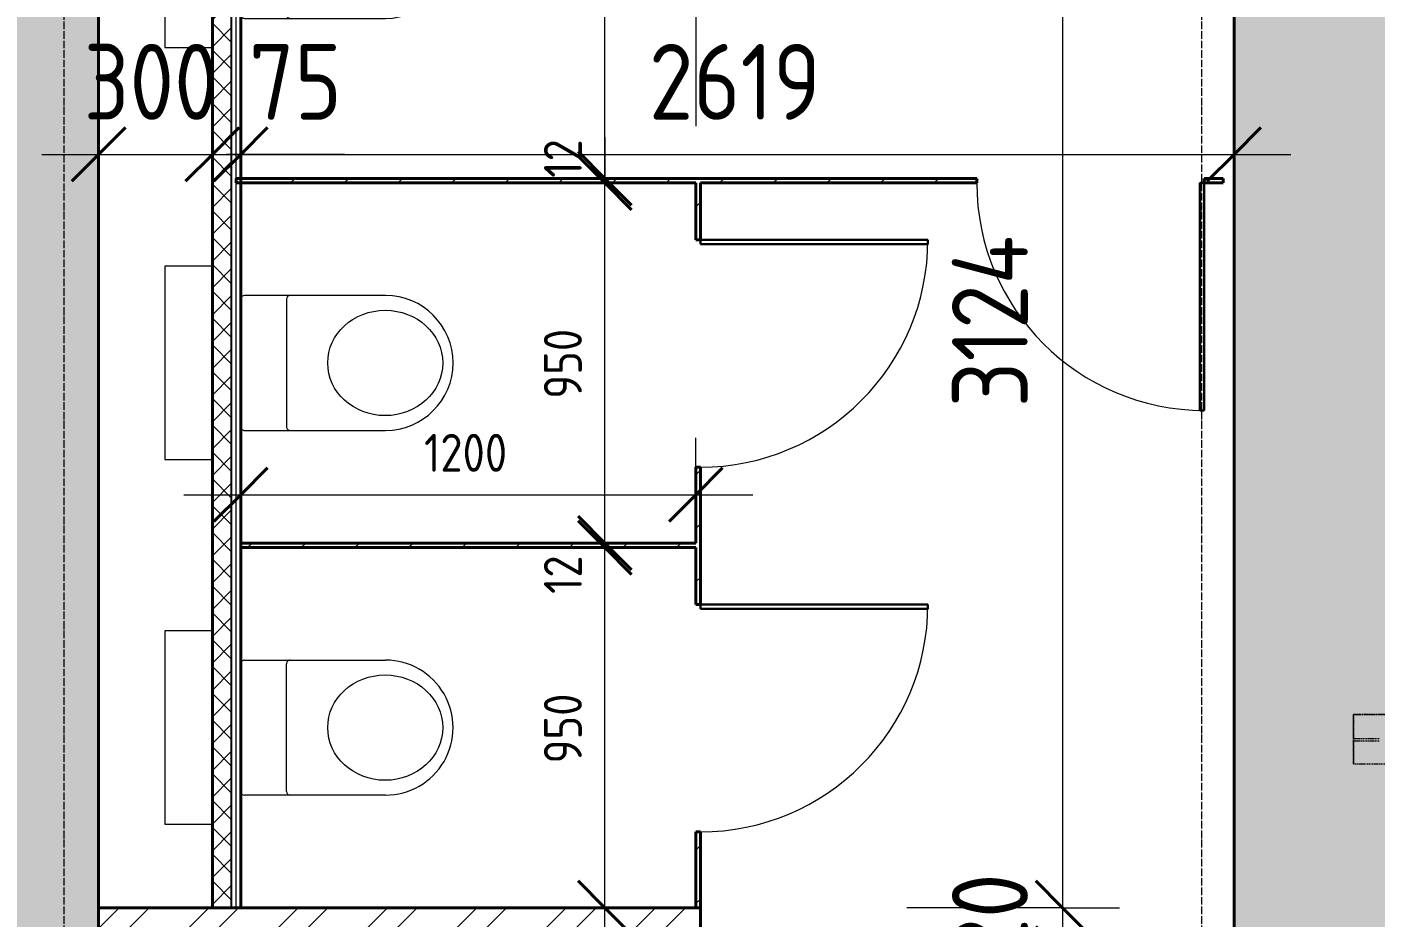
# Model space of a CAD drawing. Header units: millimetres. Extents: x -11886 to 379896, y -8130 to 47743.
# Drawn here: x 7612 to 11167, y 17260 to 19608 of the extents above; entities that cross this region are included whole.
import ezdxf

# ---------------------------------------------------------------- set-up
doc = ezdxf.new("R2010")
doc.units = ezdxf.units.MM
doc.linetypes.add('ADSK_Линия сетки', pattern=[25, 20, -2.5, 0, -2.5])
doc.linetypes.add('ADSK_Сверху', pattern=[4.5, 3, -1.5])
for name, color, linetype, lineweight, true_color in [('Двери', 5, 'Continuous', 18, 0x0000ff), ('Обобщенные модели', 5, 'Continuous', 18, 0x0000ff), ('Сантехника', 5, 'Continuous', 18, 0x0000ff), ('Стены внутренние', 5, 'Continuous', 18, 0x0000ff), ('Стены штриховка', 5, 'Continuous', 18, 0x0000ff)]:
    doc.layers.add(name, color=color, linetype=linetype, lineweight=lineweight, true_color=true_color)
for name, color, linetype, lineweight in [('Каркас', 7, 'Continuous', 18), ('Оси', 7, 'Continuous', 9), ('Размеры', 7, 'Continuous', 9), ('Размеры-100', 7, 'Continuous', 9)]:
    doc.layers.add(name, color=color, linetype=linetype, lineweight=lineweight)
doc.styles.add('GOST Common_1', font='GOST_Common.ttf', dxfattribs={"width": 0.9, "height": 200})
doc.styles.add('GOST Common_3', font='GOST_Common.ttf', dxfattribs={"width": 0.9, "height": 100})
doc.dimstyles.new('ADSK_Основной_1_мм_Округление_до_1_мм_2', dxfattribs={"dimscale": 304.8, "dimtxt": 100.5715, "dimasz": 0.463911, "dimexe": 0.492126, "dimexo": 0.492126, "dimgap": 0.098425, "dimtad": 1, "dimdec": 0, "dimdsep": 46, "dimtxsty": 'GOST Common_3', "dimblk1": 'OBLIQUE', "dimblk2": 'OBLIQUE', "dimsah": 1, "dimcen": 0.09, "dimdle": 0.492126, "dimazin": 2, "dimtfac": 1, "dimtdec": 4, "dimtix": 1, "dimtmove": 0, "dimatfit": 3, "dimfxl": 1, "dimtvp": 1, "dimtolj": 1, "dimtzin": 0, "dimlwd": 20, "dimlwe": 20, "dimarcsym": 2})
doc.dimstyles.new('ADSK_Основной_1_мм_Округление_до_1_мм_2_1', dxfattribs={"dimscale": 304.8, "dimtxt": 100.5715, "dimasz": 0.463911, "dimexe": 0.492126, "dimexo": 0.492126, "dimgap": 0.098425, "dimtad": 1, "dimdec": 0, "dimdsep": 46, "dimtxsty": 'GOST Common_3', "dimblk1": 'OBLIQUE', "dimblk2": 'OBLIQUE', "dimsah": 1, "dimcen": 0.09, "dimdle": 0.492126, "dimazin": 2, "dimtfac": 1, "dimtdec": 4, "dimtix": 1, "dimtmove": 1, "dimatfit": 3, "dimfxl": 1, "dimtvp": 1, "dimtolj": 1, "dimtzin": 0, "dimlwd": 20, "dimlwe": 20, "dimarcsym": 2})
doc.dimstyles.new('ADSK_Основной_2_мм', dxfattribs={"dimscale": 304.8, "dimtxt": 201.142999, "dimasz": 0.463911, "dimexe": 0.492126, "dimexo": 0.492126, "dimgap": 0.098425, "dimtad": 1, "dimdec": 1, "dimrnd": 0.1, "dimdsep": 46, "dimtxsty": 'GOST Common_1', "dimblk1": 'OBLIQUE', "dimblk2": 'OBLIQUE', "dimsah": 1, "dimcen": 0.09, "dimdle": 0.492126, "dimazin": 2, "dimtfac": 1, "dimtdec": 4, "dimtix": 1, "dimtmove": 0, "dimatfit": 3, "dimfxl": 1, "dimtvp": 1, "dimtolj": 1, "dimtzin": 0, "dimlwd": 20, "dimlwe": 20, "dimarcsym": 2})
doc.dimstyles.new('ADSK_Основной_2_мм_Округление_до_1_мм', dxfattribs={"dimscale": 304.8, "dimtxt": 201.142999, "dimasz": 0.463911, "dimexe": 0.492126, "dimexo": 0.492126, "dimgap": 0.098425, "dimtad": 1, "dimdec": 0, "dimdsep": 46, "dimtxsty": 'GOST Common_1', "dimblk1": 'OBLIQUE', "dimblk2": 'OBLIQUE', "dimsah": 1, "dimcen": 0.09, "dimdle": 0.492126, "dimazin": 2, "dimtfac": 1, "dimtdec": 4, "dimtix": 1, "dimtmove": 0, "dimatfit": 3, "dimfxl": 1, "dimtvp": 1, "dimtolj": 1, "dimtzin": 0, "dimlwd": 20, "dimlwe": 20, "dimarcsym": 2})
doc.dimstyles.new('ADSK_Основной_2_мм_Округление_до_1_мм_1', dxfattribs={"dimscale": 304.8, "dimtxt": 201.142999, "dimasz": 0.463911, "dimexe": 0.492126, "dimexo": 0.492126, "dimgap": 0.098425, "dimtad": 1, "dimdec": 0, "dimdsep": 46, "dimtxsty": 'GOST Common_1', "dimblk1": 'OBLIQUE', "dimblk2": 'OBLIQUE', "dimsah": 1, "dimcen": 0.09, "dimdle": 0.492126, "dimazin": 2, "dimtfac": 1, "dimtdec": 4, "dimtix": 1, "dimtmove": 1, "dimatfit": 3, "dimfxl": 1, "dimtvp": 1, "dimtolj": 1, "dimtzin": 0, "dimlwd": 20, "dimlwe": 20, "dimarcsym": 2})
pattern_1 = [(45, (0, 0), (-70.7107, 70.7107), [])]

# ---------------------------------------------------------------- blocks, each defined once
blk = doc.blocks.new('Типовая двутавровая балка _АСТО 20-93_ Балки - 130х360мм-840397-01 План 1-го этажа маркировочный')
at = {"layer": 'Каркас', "color": 253, "linetype": 'ADSK_Сверху', "true_color": 0xaaaaaa}
for p, q in [((-3713.5, 67.5), (-3713.5, -62.5)), ((-3713.5, 67.5), (3692.4, 67.5)), ((-3645.5, 3), (-3713.5, 3)), ((-3645.5, -3), (-3713.5, -3)), ((-3713.5, -62.5), (3693, -62.5))]:
    blk.add_line(p, q, dxfattribs=at)
at = {"layer": 'Каркас', "color": 9, "linetype": 'ADSK_Сверху', "true_color": 0xb9b9b9}
for p, q in [((-3713.5, 3.4), (-3713.5, 67.5)), ((-3713.5, 67.5), (-3645.4, 67.5)), ((-3713.5, -62.5), (-3713.5, -3.4)), ((-3713.5, -62.5), (-3645.5, -62.5))]:
    blk.add_line(p, q, dxfattribs=at)
at = {"layer": 'Каркас', "color": 253, "linetype": 'ADSK_Сверху', "true_color": 0xb2b2b2}
for p, q in [((-3713.5, 67.5), (-3713.5, 15)), ((-3713.5, 15), (-3713.5, 67.5)), ((3692.4, 67.5), (-3713.5, 67.5)), ((-3713.5, 67.5), (-3645.4, 67.5)), ((-3713.5, 3), (-3713.5, 15)), ((-3713.5, 3), (-3713.5, 15)), ((-3713.5, -3), (-3713.5, 3)), ((-3713.5, -15), (-3713.5, -3)), ((-3713.5, -15), (-3713.5, -3)), ((-3713.5, -62.5), (-3713.5, -15)), ((-3713.5, -15), (-3713.5, -62.5)), ((-3713.5, -62.5), (-3645.5, -62.5)), ((-3713.5, -62.5), (3693, -62.5))]:
    blk.add_line(p, q, dxfattribs=at)
blk = doc.blocks.new('Туалет подвесной-Moderna R-Laufen - 000 White-2284892-01 План 1-го этажа маркировочный')
at = {"layer": 'Обобщенные модели'}
for p, q in [((-53, 419.3), (-53, 47.4)), ((303, 47.4), (303, 419.3)), ((-43.1, 157.8), (293.1, 157.8))]:
    blk.add_line(p, q, dxfattribs=at)
for centre, radius, start, end in [((125, 419.3), 178, 360, 180), ((-43.1, 167.7), 9.89, 180, 270), ((293.1, 167.7), 9.89, 270, 360), ((-43.1, 47.4), 9.89, 180, 270), ((293.1, 47.4), 9.89, 270, 360)]:
    blk.add_arc(centre, radius, start, end, dxfattribs=at)
blk.add_ellipse((125, 418.3), major_axis=(0, 151.6), ratio=0.916517, dxfattribs=at)
at = {"layer": 'Сантехника'}
for p, q in [((-130, -37.5), (-130, -162.5)), ((380, -162.5), (380, -37.5)), ((-130, -162.5), (380, -162.5))]:
    blk.add_line(p, q, dxfattribs=at)
blk = doc.blocks.new('Дверь-Одинарная-Панель - 600 x 2150 мм с_у-1872436-01 План 1-го этажа маркировочный')
at = {"layer": 'Двери', "lineweight": 30}
for p, q in [((288, -6), (300, -6)), ((288, -606), (288, -6)), ((300, -6), (300, -606)), ((300, -606), (288, -606))]:
    blk.add_line(p, q, dxfattribs=at)
at = {"layer": 'Двери'}
blk.add_arc((300, -6), 600, 180, 270, dxfattribs=at)
blk = doc.blocks.new('Туалет подвесной-Moderna R-Laufen - 000 White-2285251-01 План 1-го этажа маркировочный')
at = {"layer": 'Обобщенные модели'}
for p, q in [((-53, -419.3), (-53, -47.4)), ((303, -47.4), (303, -419.3)), ((-43.1, -157.8), (293.1, -157.8))]:
    blk.add_line(p, q, dxfattribs=at)
for centre, radius, start, end in [((-43.1, -47.4), 9.89, 90, 180), ((293.1, -47.4), 9.89, 0, 90), ((-43.1, -167.7), 9.89, 90, 180), ((293.1, -167.7), 9.89, 0, 90), ((125, -419.3), 178, 180, 0)]:
    blk.add_arc(centre, radius, start, end, dxfattribs=at)
blk.add_ellipse((125, -418.3), major_axis=(0, 151.6), ratio=0.916517, dxfattribs=at)
at = {"layer": 'Сантехника'}
for p, q in [((380, 162.5), (-130, 162.5)), ((-130, 162.5), (-130, 37.5)), ((380, 37.5), (380, 162.5))]:
    blk.add_line(p, q, dxfattribs=at)
blk = doc.blocks.new('DIMBLOCK106-01 План 1-го этажа маркировочный')
at = {"layer": 'Размеры-100', "lineweight": 20, "transparency": 16777216}
for p, q in [((7800.8, 19271.8), (7800.8, 19421.8)), ((8100.8, 19271.8), (8100.8, 19421.8)), ((7650.8, 19271.8), (8100.8, 19271.8)), ((7800.8, 19271.8), (7800.8, 19221.8)), ((8100.8, 19271.8), (8100.8, 19221.8))]:
    blk.add_line(p, q, dxfattribs=at)
at = {"layer": 'Размеры-100', "lineweight": 40, "transparency": 16777216}
for p, q in [((7800.8, 19271.8), (7871.5, 19342.5)), ((8100.8, 19271.8), (8171.5, 19342.5)), ((7800.8, 19271.8), (7730.1, 19201.1)), ((8100.8, 19271.8), (8030.1, 19201.1))]:
    blk.add_line(p, q, dxfattribs=at)
at = {"layer": 'Размеры-100', "color": 0, "lineweight": 20, "transparency": 16777216, "insert": (7761.6, 19563.2), "char_height": 200, "width": 454.106, "attachment_point": 1, "line_spacing_factor": 1.022761, "style": 'GOST Common_1'}
blk.add_mtext('300', dxfattribs=at)
blk = doc.blocks.new('_Oblique')
at = {"color": 0, "linetype": 'ByBlock', "lineweight": -2}
blk.add_line((-0.5, -0.5), (0.5, 0.5), dxfattribs=at)
blk = doc.blocks.new('DIMBLOCK107-01 План 1-го этажа маркировочный')
at = {"layer": 'Размеры-100', "lineweight": 20, "transparency": 16777216}
for p, q in [((8100.8, 19271.8), (8100.8, 19421.8)), ((8175.8, 19271.8), (8175.8, 19421.8)), ((8100.8, 19271.8), (8175.8, 19271.8)), ((8100.8, 19271.8), (8100.8, 19221.8)), ((8197.4, 19271.8), (8138.3, 19271.8)), ((8175.8, 19271.8), (8175.8, 19221.8)), ((8449.7, 19271.8), (8197.4, 19271.8))]:
    blk.add_line(p, q, dxfattribs=at)
at = {"layer": 'Размеры-100', "lineweight": 40, "transparency": 16777216}
for p, q in [((8100.8, 19271.8), (8171.5, 19342.5)), ((8175.8, 19271.8), (8246.5, 19342.5)), ((8100.8, 19271.8), (8030.1, 19201.1)), ((8175.8, 19271.8), (8105.1, 19201.1))]:
    blk.add_line(p, q, dxfattribs=at)
at = {"layer": 'Размеры-100', "color": 0, "lineweight": 20, "transparency": 16777216, "insert": (8197.4, 19563.2), "char_height": 200, "width": 302.737, "attachment_point": 1, "line_spacing_factor": 1.022761, "style": 'GOST Common_1'}
blk.add_mtext('75', dxfattribs=at)
blk = doc.blocks.new('DIMBLOCK108-01 План 1-го этажа маркировочный')
at = {"layer": 'Размеры-100', "lineweight": 20, "transparency": 16777216}
for p, q in [((8175.8, 19271.8), (8175.8, 19421.8)), ((10795.2, 19271.8), (10795.2, 19421.8)), ((8175.8, 19271.8), (10945.2, 19271.8)), ((8175.8, 19271.8), (8175.8, 19221.8)), ((10795.2, 19271.8), (10795.2, 19221.8))]:
    blk.add_line(p, q, dxfattribs=at)
at = {"layer": 'Размеры-100', "lineweight": 40, "transparency": 16777216}
for p, q in [((8175.8, 19271.8), (8246.5, 19342.5)), ((10795.2, 19271.8), (10865.9, 19342.5)), ((8175.8, 19271.8), (8105.1, 19201.1)), ((10795.2, 19271.8), (10724.5, 19201.1))]:
    blk.add_line(p, q, dxfattribs=at)
at = {"layer": 'Размеры-100', "color": 0, "lineweight": 20, "transparency": 16777216, "insert": (9252, 19563.2), "char_height": 200, "width": 560.473, "attachment_point": 1, "line_spacing_factor": 1.022761, "style": 'GOST Common_1'}
blk.add_mtext('2619', dxfattribs=at)
blk = doc.blocks.new('DIMBLOCK113-01 План 1-го этажа маркировочный')
at = {"layer": 'Размеры-100', "lineweight": 20, "transparency": 16777216}
for p, q in [((8175.8, 18373.9), (8175.8, 18523.9)), ((9375.8, 18373.9), (9375.8, 18523.9)), ((8025.8, 18373.9), (9525.8, 18373.9)), ((8175.8, 18373.9), (8175.8, 18323.9)), ((9375.8, 18373.9), (9375.8, 18323.9))]:
    blk.add_line(p, q, dxfattribs=at)
at = {"layer": 'Размеры-100', "lineweight": 40, "transparency": 16777216}
for p, q in [((8175.8, 18373.9), (8246.5, 18444.6)), ((9375.8, 18373.9), (9446.5, 18444.6)), ((8175.8, 18373.9), (8105.1, 18303.2)), ((9375.8, 18373.9), (9305.1, 18303.2))]:
    blk.add_line(p, q, dxfattribs=at)
at = {"layer": 'Размеры-100', "color": 0, "lineweight": 20, "transparency": 16777216, "insert": (8659, 18534.6), "char_height": 100, "width": 280.237, "attachment_point": 1, "line_spacing_factor": 1.022761, "style": 'GOST Common_3'}
blk.add_mtext('1200', dxfattribs=at)
blk = doc.blocks.new('DIMBLOCK120-01 План 1-го этажа маркировочный')
at = {"layer": 'Размеры-100', "lineweight": 20, "transparency": 16777216}
for p, q in [((10342.7, 17434.6), (10342.7, 17164.6)), ((10342.7, 17284.6), (9985.4, 17284.6)), ((10342.7, 17284.6), (10492.7, 17284.6)), ((10342.7, 17164.6), (9985.4, 17164.6)), ((10342.7, 17164.6), (10492.7, 17164.6))]:
    blk.add_line(p, q, dxfattribs=at)
at = {"layer": 'Размеры-100', "lineweight": 40, "transparency": 16777216}
for p, q in [((10342.7, 17284.6), (10272, 17355.3)), ((10342.7, 17284.6), (10413.4, 17213.9)), ((10342.7, 17164.6), (10272, 17235.3)), ((10342.7, 17164.6), (10413.4, 17093.9))]:
    blk.add_line(p, q, dxfattribs=at)
at = {"layer": 'Размеры-100', "color": 0, "lineweight": 20, "transparency": 16777216, "insert": (10051.3, 17054.2), "char_height": 200, "width": 409.104, "attachment_point": 1, "rotation": 90, "line_spacing_factor": 1.022761, "style": 'GOST Common_1'}
blk.add_mtext('120', dxfattribs=at)
blk = doc.blocks.new('DIMBLOCK122-01 План 1-го этажа маркировочный')
at = {"layer": 'Размеры-100', "lineweight": 40, "transparency": 16777216}
for p, q in [((9135.8, 18234.6), (9065.1, 18305.3)), ((9135.8, 18234.6), (9206.5, 18163.9)), ((9135.8, 17284.6), (9065.1, 17355.3)), ((9135.8, 17284.6), (9206.5, 17213.9))]:
    blk.add_line(p, q, dxfattribs=at)
at = {"layer": 'Размеры-100', "lineweight": 20, "transparency": 16777216}
for p, q in [((9135.8, 18234.6), (8985.8, 18234.6)), ((9135.8, 17134.6), (9135.8, 18234.6)), ((9135.8, 18234.6), (9185.9, 18234.6)), ((9135.8, 17284.6), (8985.8, 17284.6)), ((9135.8, 17284.6), (9185.9, 17284.6))]:
    blk.add_line(p, q, dxfattribs=at)
at = {"layer": 'Размеры-100', "color": 0, "lineweight": 20, "transparency": 16777216, "insert": (8975.2, 17665), "char_height": 100, "width": 227.053, "attachment_point": 1, "rotation": 90, "line_spacing_factor": 1.022761, "style": 'GOST Common_3'}
blk.add_mtext('950', dxfattribs=at)
blk = doc.blocks.new('DIMBLOCK123-01 План 1-го этажа маркировочный')
at = {"layer": 'Размеры-100', "lineweight": 40, "transparency": 16777216}
for p, q in [((9135.8, 18246.6), (9065.1, 18317.3)), ((9135.8, 18234.6), (9065.1, 18305.3)), ((9135.8, 18246.6), (9206.5, 18175.9)), ((9135.8, 18234.6), (9206.5, 18163.9))]:
    blk.add_line(p, q, dxfattribs=at)
at = {"layer": 'Размеры-100', "lineweight": 20, "transparency": 16777216}
for p, q in [((9135.8, 18246.6), (8985.8, 18246.6)), ((9135.8, 18234.6), (9135.8, 18246.6)), ((9135.8, 18246.6), (9185.9, 18246.6)), ((9135.8, 18219.8), (9135.8, 18240.6)), ((9135.8, 18234.6), (8985.8, 18234.6)), ((9135.8, 18234.6), (9185.9, 18234.6)), ((9135.8, 18112.4), (9135.8, 18219.8))]:
    blk.add_line(p, q, dxfattribs=at)
at = {"layer": 'Размеры-100', "color": 0, "lineweight": 20, "transparency": 16777216, "insert": (8975.2, 18112.4), "char_height": 100, "width": 128.868, "attachment_point": 1, "rotation": 90, "line_spacing_factor": 1.022761, "style": 'GOST Common_3'}
blk.add_mtext('12', dxfattribs=at)
blk = doc.blocks.new('DIMBLOCK124-01 План 1-го этажа маркировочный')
at = {"layer": 'Размеры-100', "lineweight": 40, "transparency": 16777216}
for p, q in [((9135.8, 19196.6), (9065.1, 19267.3)), ((9135.8, 19196.6), (9206.5, 19125.9)), ((9135.8, 18246.6), (9065.1, 18317.3)), ((9135.8, 18246.6), (9206.5, 18175.9))]:
    blk.add_line(p, q, dxfattribs=at)
at = {"layer": 'Размеры-100', "lineweight": 20, "transparency": 16777216}
for p, q in [((9135.8, 19196.6), (8985.8, 19196.6)), ((9135.8, 18246.6), (9135.8, 19196.6)), ((9135.8, 19196.6), (9185.9, 19196.6)), ((9135.8, 18246.6), (8985.8, 18246.6)), ((9135.8, 18246.6), (9185.9, 18246.6))]:
    blk.add_line(p, q, dxfattribs=at)
at = {"layer": 'Размеры-100', "color": 0, "lineweight": 20, "transparency": 16777216, "insert": (8975.2, 18627), "char_height": 100, "width": 227.053, "attachment_point": 1, "rotation": 90, "line_spacing_factor": 1.022761, "style": 'GOST Common_3'}
blk.add_mtext('950', dxfattribs=at)
blk = doc.blocks.new('DIMBLOCK125-01 План 1-го этажа маркировочный')
at = {"layer": 'Размеры-100', "lineweight": 20, "transparency": 16777216}
for p, q in [((9135.8, 19317.6), (9135.8, 19210.2)), ((9135.8, 19208.6), (8985.8, 19208.6)), ((9135.8, 19210.2), (9135.8, 19202.6)), ((9135.8, 19196.6), (9135.8, 19208.6)), ((9135.8, 19208.6), (9185.9, 19208.6)), ((9135.8, 19196.6), (8985.8, 19196.6)), ((9135.8, 19196.6), (9185.9, 19196.6))]:
    blk.add_line(p, q, dxfattribs=at)
at = {"layer": 'Размеры-100', "lineweight": 40, "transparency": 16777216}
for p, q in [((9135.8, 19208.6), (9065.1, 19279.3)), ((9135.8, 19196.6), (9065.1, 19267.3)), ((9135.8, 19208.6), (9206.5, 19137.9)), ((9135.8, 19196.6), (9206.5, 19125.9))]:
    blk.add_line(p, q, dxfattribs=at)
at = {"layer": 'Размеры-100', "color": 0, "lineweight": 20, "transparency": 16777216, "insert": (8975.2, 19210.2), "char_height": 100, "width": 128.868, "attachment_point": 1, "rotation": 90, "line_spacing_factor": 1.022761, "style": 'GOST Common_3'}
blk.add_mtext('12', dxfattribs=at)
blk = doc.blocks.new('DIMBLOCK126-01 План 1-го этажа маркировочный')
at = {"layer": 'Размеры-100', "lineweight": 20, "transparency": 16777216}
for p, q in [((9135.8, 19208.6), (9135.8, 20558.6)), ((9135.8, 20408.6), (8985.8, 20408.6)), ((9135.8, 20408.6), (9185.9, 20408.6)), ((9135.8, 19208.6), (8985.8, 19208.6)), ((9135.8, 19208.6), (9185.9, 19208.6))]:
    blk.add_line(p, q, dxfattribs=at)
at = {"layer": 'Размеры-100', "lineweight": 40, "transparency": 16777216}
for p, q in [((9135.8, 20408.6), (9065.1, 20479.3)), ((9135.8, 20408.6), (9206.5, 20337.9)), ((9135.8, 19208.6), (9065.1, 19279.3)), ((9135.8, 19208.6), (9206.5, 19137.9))]:
    blk.add_line(p, q, dxfattribs=at)
at = {"layer": 'Размеры-100', "color": 0, "lineweight": 20, "transparency": 16777216, "insert": (8975.2, 19691.9), "char_height": 100, "width": 280.237, "attachment_point": 1, "rotation": 90, "line_spacing_factor": 1.022761, "style": 'GOST Common_3'}
blk.add_mtext('1200', dxfattribs=at)
blk = doc.blocks.new('DIMBLOCK127-01 План 1-го этажа маркировочный')
at = {"layer": 'Размеры-100', "lineweight": 20, "transparency": 16777216}
for p, q in [((10342.7, 20558.6), (10342.7, 17134.6)), ((10342.7, 20408.6), (10292.7, 20408.6)), ((10342.7, 20408.6), (10492.7, 20408.6)), ((10342.7, 17284.6), (9932.4, 17284.6)), ((10342.7, 17284.6), (10492.7, 17284.6))]:
    blk.add_line(p, q, dxfattribs=at)
at = {"layer": 'Размеры-100', "lineweight": 40, "transparency": 16777216}
for p, q in [((10342.7, 20408.6), (10272, 20479.3)), ((10342.7, 20408.6), (10413.4, 20337.9)), ((10342.7, 17284.6), (10272, 17355.3)), ((10342.7, 17284.6), (10413.4, 17213.9))]:
    blk.add_line(p, q, dxfattribs=at)
at = {"layer": 'Размеры-100', "color": 0, "lineweight": 20, "transparency": 16777216, "insert": (10051.3, 18604.6), "char_height": 200, "width": 580.928, "attachment_point": 1, "rotation": 90, "line_spacing_factor": 1.022761, "style": 'GOST Common_1'}
blk.add_mtext('3124', dxfattribs=at)
blk = doc.blocks.new('DIMBLOCK193-01 План 1-го этажа маркировочный')
at = {"layer": 'Размеры-100', "lineweight": 20, "transparency": 16777216}
for p, q in [((8175.8, 21148.2), (8175.8, 21298.2)), ((9375.8, 21148.2), (9375.8, 21298.2)), ((8175.8, 21148.2), (9525.8, 21148.2)), ((8175.8, 21148.2), (8175.8, 20558.6)), ((9375.8, 21148.2), (9375.8, 19346.6))]:
    blk.add_line(p, q, dxfattribs=at)
at = {"layer": 'Размеры-100', "lineweight": 40, "transparency": 16777216}
for p, q in [((8175.8, 21148.2), (8246.5, 21218.9)), ((9375.8, 21148.2), (9446.5, 21218.9)), ((8175.8, 21148.2), (8105.1, 21077.5)), ((9375.8, 21148.2), (9305.1, 21077.5))]:
    blk.add_line(p, q, dxfattribs=at)
at = {"layer": 'Размеры-100', "color": 0, "lineweight": 20, "transparency": 16777216, "insert": (8542.3, 21439.6), "char_height": 200, "width": 560.473, "attachment_point": 1, "line_spacing_factor": 1.022761, "style": 'GOST Common_1'}
blk.add_mtext('1200', dxfattribs=at)

msp = doc.modelspace()

# ---------------------------------------------------------------- hatches: boundary and pattern name
at = {"layer": 'Стены внутренние', "true_color": 0xc0c0c0}
for points in [[(7420.81, 12950.6), (7800.81, 12951.76), (7800.81, 20408.63), (7420.81, 20408.63), (7420.81, 13150.13)], [(11079.62, 13095.08), (11305.24, 13095.08), (11305.24, 20408.63), (10795.24, 20408.63), (10795.24, 13095.08)]]:
    msp.add_hatch(color=9, dxfattribs=at).paths.add_polyline_path(points)
at = {"layer": 'Стены внутренние', "lineweight": 9}
h = msp.add_hatch(dxfattribs=at)
h.set_pattern_fill('FP_4', color=256, style=0, pattern_type=2)
h.set_pattern_definition([(45, (0, 0), (-35.35534, 35.35534), []), (135, (0, 0), (-35.35534, -35.35534), [])])
h.paths.add_polyline_path([(8150.81, 17284.63), (8150.81, 20408.63), (8100.81, 20408.63), (8100.81, 17284.63)])
h = msp.add_hatch(dxfattribs=at)
h.set_pattern_fill('FP_1', color=256, style=0, pattern_type=2)
h.set_pattern_definition(pattern_1)
h.paths.add_polyline_path([(10766.57, 19196.63), (10766.57, 19208.63), (10716.57, 19208.63), (10716.57, 19196.63)])
h.paths.add_polyline_path([(8557.59, 19196.63), (10116.57, 19196.63), (10116.57, 19208.63), (8175.81, 19208.51), (8175.81, 19196.63), (8422.74, 19196.63)])
h = msp.add_hatch(dxfattribs=at)
h.set_pattern_fill('FP_1', color=256, style=0, pattern_type=2)
h.set_pattern_definition(pattern_1)
h.paths.add_polyline_path([(9375.81, 17284.63), (9387.81, 17284.63), (9387.81, 17484.63), (9375.81, 17484.63)])
h.paths.add_polyline_path([(9375.81, 18084.63), (9387.81, 18084.63), (9387.81, 18446.63), (9375.81, 18446.63), (9375.81, 18234.63)])
h.paths.add_polyline_path([(9375.81, 19046.63), (9387.81, 19046.63), (9387.81, 19196.63), (9375.81, 19196.43), (9375.81, 19132.36)])
h = msp.add_hatch(dxfattribs=at)
h.set_pattern_fill('FP_1', color=256, style=0, pattern_type=2)
h.set_pattern_definition(pattern_1)
h.paths.add_polyline_path([(8850.15, 18234.63), (9375.81, 18234.63), (9375.81, 18246.63), (8175.81, 18246.63), (8175.81, 18234.63), (8729.52, 18234.63)])
h = msp.add_hatch(dxfattribs=at)
h.set_pattern_fill('FP_2', color=256, style=0, pattern_type=2)
h.set_pattern_definition([(45, (0, 0), (-117.8655, 117.8655), []), (45, (78.58, 0), (-117.8655, 117.8655), [])])
h.paths.add_polyline_path([(8328.98, 17164.63), (9387.81, 17164.63), (9387.81, 17284.63), (7800.81, 17284.63), (7800.81, 17164.63), (8292.78, 17164.63)])

# ---------------------------------------------------------------- linework, layer by layer
at = {"layer": 'Оси', "linetype": 'ADSK_Линия сетки'}
for p, q in [((7709.91, -7330.38), (7709.91, 21668.8)), ((10709.91, -7330.38), (10709.91, 21668.8))]:
    msp.add_line(p, q, dxfattribs=at)
at = {"layer": 'Стены внутренние', "color": 18, "lineweight": 40, "true_color": 0x000000}
for p, q in [((7800.81, 14918.63), (7800.81, 20408.63)), ((8100.81, 20408.63), (8100.81, 17284.63)), ((8175.81, 17284.63), (8175.81, 20408.63)), ((10795.24, 20408.63), (10795.24, 12960.87)), ((10116.57, 19208.63), (8163.81, 19208.63)), ((8163.81, 19208.63), (8163.81, 19196.63)), ((10116.57, 19196.63), (10116.57, 19208.63)), ((10766.57, 19208.63), (10716.57, 19208.63)), ((10716.57, 19208.63), (10716.57, 19196.63)), ((10766.57, 19196.63), (10766.57, 19208.63)), ((8163.81, 19196.63), (9375.81, 19196.63)), ((9375.81, 19196.63), (9375.81, 19046.63)), ((9387.81, 19196.63), (10116.57, 19196.63)), ((9387.81, 19046.63), (9387.81, 19196.63)), ((10716.57, 19196.63), (10766.57, 19196.63)), ((9375.81, 19046.63), (9387.81, 19046.63)), ((9375.81, 18446.63), (9375.81, 18246.63)), ((9387.81, 18446.63), (9375.81, 18446.63)), ((9387.81, 18084.63), (9387.81, 18446.63)), ((9375.81, 18246.63), (8175.81, 18246.63)), ((8175.81, 18234.63), (9375.81, 18234.63)), ((9375.81, 18234.63), (9375.81, 18084.63)), ((9375.81, 18084.63), (9387.81, 18084.63)), ((9375.81, 17484.63), (9375.81, 17284.63)), ((9387.81, 17484.63), (9375.81, 17484.63)), ((9387.81, 17164.63), (9387.81, 17484.63)), ((7800.81, 17284.63), (9387.81, 17284.63))]:
    msp.add_line(p, q, dxfattribs=at)
at = {"layer": 'Стены штриховка'}
for p, q in [((8150.81, 17284.63), (8150.81, 20408.63)), ((8151.81, 17284.63), (8151.81, 20408.63)), ((8163.81, 17284.63), (8163.81, 20408.63))]:
    msp.add_line(p, q, dxfattribs=at)

# ---------------------------------------------------------------- block references
at = {"layer": 'Двери'}
msp.add_blockref('Дверь-Одинарная-Панель - 600 x 2150 мм с_у-1872436-01 План 1-го этажа маркировочный', (10416.57, 19202.63), dxfattribs=at)
at = {"layer": 'Двери', "rotation": 89.99999999999991}
for p in [(9381.81, 18746.63), (9381.81, 17784.63)]:
    msp.add_blockref('Дверь-Одинарная-Панель - 600 x 2150 мм с_у-1872436-01 План 1-го этажа маркировочный', p, dxfattribs=at)
at = {"layer": 'Каркас', "color": 253, "linetype": 'ADSK_Сверху', "true_color": 0xaaaaaa, "rotation": 359.8967694927819}
msp.add_blockref('Типовая двутавровая балка _АСТО 20-93_ Балки - 130х360мм-840397-01 План 1-го этажа маркировочный', (14823.43, 17720.27), dxfattribs=at)
at = {"layer": 'Сантехника'}
for name, p, rotation in [('Туалет подвесной-Moderna R-Laufen - 000 White-2284892-01 План 1-го этажа маркировочный', (8138.31, 19933.63), 269.9999999999999), ('Туалет подвесной-Moderna R-Laufen - 000 White-2284892-01 План 1-го этажа маркировочный', (8138.31, 18846.63), 269.9999999999999), ('Туалет подвесной-Moderna R-Laufen - 000 White-2285251-01 План 1-го этажа маркировочный', (8138.31, 17634.63), 89.99999999999993)]:
    msp.add_blockref(name, p, dxfattribs=dict(at, rotation=rotation))

# ---------------------------------------------------------------- dimensions: what is measured, and where the dimension line sits
at = {"layer": 'Размеры', "lineweight": 20}
for base, p1, p2, dimstyle, override, picture, middle in [((9375.81, 21148.23), (8175.81, 20408.63), (9375.81, 19196.63), 'ADSK_Основной_2_мм', {"dimpost": '<>', "dimfxl": 1705.562664}, 'DIMBLOCK193-01 План 1-го этажа маркировочный', (8775.81, 21278.23)), ((8100.81, 19271.84), (7800.81, 19371.83), (8100.81, 19371.83), 'ADSK_Основной_2_мм_Округление_до_1_мм', {"dimpost": '<>', "dimfxl": 300}, 'DIMBLOCK106-01 План 1-го этажа маркировочный', (7950.81, 19401.84)), ((10795.24, 19271.84), (8175.81, 19371.83), (10795.24, 19371.83), 'ADSK_Основной_2_мм_Округление_до_1_мм', {"dimpost": '<>', "dimfxl": 2619.428574}, 'DIMBLOCK108-01 План 1-го этажа маркировочный', (9485.52, 19401.84)), ((9375.81, 18373.95), (8175.81, 18473.93), (9375.81, 18473.93), 'ADSK_Основной_1_мм_Округление_до_1_мм_2', {"dimpost": '<>', "dimfxl": 1200}, 'DIMBLOCK113-01 План 1-го этажа маркировочный', (8775.81, 18453.95))]:
    dim = msp.add_linear_dim(base=base, p1=p1, p2=p2, dimstyle=dimstyle, override=override, dxfattribs=at)
    dim.commit()
    dim.dimension.update_dxf_attribs({"geometry": picture, "text_midpoint": middle})
for base, p1, p2, dimstyle, override, picture, middle in [((9135.84, 20408.63), (9035.85, 19208.63), (9035.85, 20408.63), 'ADSK_Основной_1_мм_Округление_до_1_мм_2', {"dimpost": '<>', "dimfxl": 1200}, 'DIMBLOCK126-01 План 1-го этажа маркировочный', (9055.84, 19808.63)), ((10342.69, 17284.63), (10442.67, 20408.63), (9782.42, 17284.63), 'ADSK_Основной_2_мм', {"dimpost": '<>', "dimfxl": 3193.01034}, 'DIMBLOCK127-01 План 1-го этажа маркировочный', (10212.69, 18846.63)), ((9135.84, 19196.63), (9035.85, 18246.63), (9035.85, 19196.63), 'ADSK_Основной_1_мм_Округление_до_1_мм_2', {"dimpost": '<>', "dimfxl": 950}, 'DIMBLOCK124-01 План 1-го этажа маркировочный', (9055.84, 18721.63)), ((9135.84, 18234.63), (9035.85, 17284.63), (9035.85, 18234.63), 'ADSK_Основной_1_мм_Округление_до_1_мм_2', {"dimpost": '<>', "dimfxl": 950}, 'DIMBLOCK122-01 План 1-го этажа маркировочный', (9055.84, 17759.63)), ((10342.69, 17164.63), (9835.4, 17284.63), (9835.4, 17164.63), 'ADSK_Основной_2_мм', {"dimpost": '<>', "dimfxl": 120}, 'DIMBLOCK120-01 План 1-го этажа маркировочный', (10212.69, 17224.63))]:
    dim = msp.add_linear_dim(base=base, p1=p1, p2=p2, angle=90, dimstyle=dimstyle, override=override, dxfattribs=at)
    dim.commit()
    dim.dimension.update_dxf_attribs({"geometry": picture, "text_midpoint": middle})
dim = msp.add_linear_dim(base=(8175.81, 19271.84), p1=(8100.81, 19371.83), p2=(8175.81, 19371.83), dimstyle='ADSK_Основной_2_мм_Округление_до_1_мм_1', override={"dimpost": '<>', "dimfxl": 75}, dxfattribs=at)
dim.commit()
dim.dimension.update_dxf_attribs({"geometry": 'DIMBLOCK107-01 План 1-го этажа маркировочный', "text_midpoint": (8348.79, 19429.88), "dimtype": 160})
for base, p1, p2, picture, middle in [((9135.84, 19208.63), (9035.85, 19196.63), (9035.85, 19208.63), 'DIMBLOCK125-01 План 1-го этажа маркировочный', (9041.82, 19274.65)), ((9135.84, 18246.63), (9035.85, 18234.63), (9035.85, 18246.63), 'DIMBLOCK123-01 План 1-го этажа маркировочный', (9041.82, 18176.85))]:
    dim = msp.add_linear_dim(base=base, p1=p1, p2=p2, angle=90, dimstyle='ADSK_Основной_1_мм_Округление_до_1_мм_2_1', override={"dimpost": '<>', "dimfxl": 12}, dxfattribs=at)
    dim.commit()
    dim.dimension.update_dxf_attribs({"geometry": picture, "text_midpoint": middle, "dimtype": 160, "text_rotation": 90})

doc.saveas('drawing.dxf')
